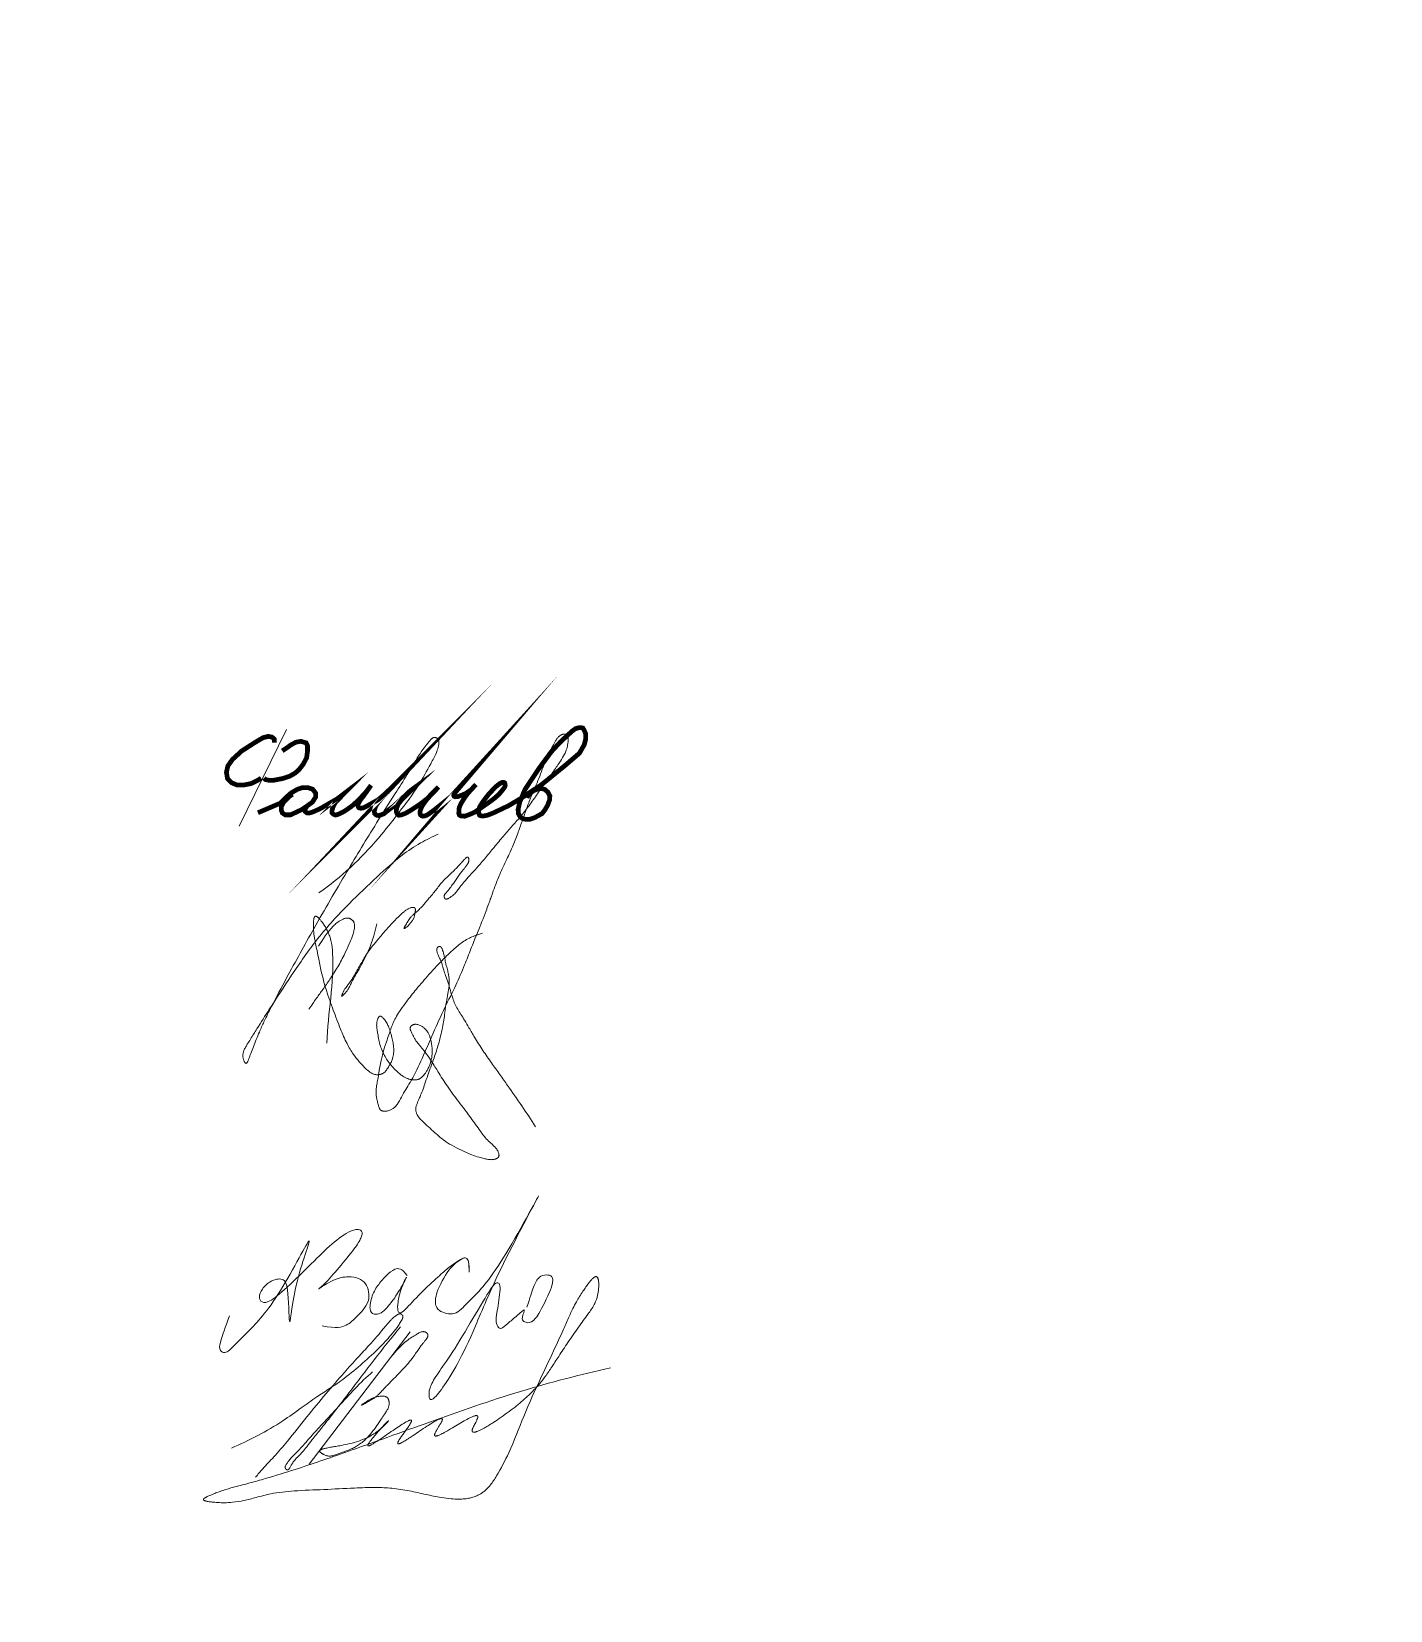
# Model space of a CAD drawing. Header units: millimetres. Extents: x 0 to 420, y 0 to 297.
# Drawn here: x 263.9 to 315.5, y 0 to 60 of the extents above; entities that cross this region are included whole.
import ezdxf

# ---------------------------------------------------------------- set-up
doc = ezdxf.new("R2010")
doc.units = ezdxf.units.MM
for name, pattern in [('K5LT32789', [0]), ('K5LT32790', [0]), ('K5LT32791', [0])]:
    doc.linetypes.add(name, pattern=pattern)
doc.layers.add('Системный слой', color=7, linetype='Continuous')

# ---------------------------------------------------------------- blocks, each defined once
blk = doc.blocks.new('U0')
at = {"layer": 'Системный слой', "color": 5, "linetype": 'K5LT32789', "lineweight": 18, "true_color": 0x0000ff}
for points in [[(278.172, 12.722), (277.981, 13.014), (277.681, 13.014), (277.399, 12.732), (277.079, 12.412), (276.823, 11.973), (276.714, 11.395), (276.891, 11.217), (277.202, 11.294), (277.393, 11.485), (277.616, 11.753), (277.923, 12.221), (278.258, 12.89), (277.923, 12.221), (277.807, 11.682), (277.807, 11.368), (277.886, 11.289), (278.029, 11.339), (278.68, 12.069), (279.391, 12.715), (279.751, 13.04), (280.136, 13.295), (280.312, 13.402), (280.454, 13.402), (280.527, 13.204), (280.527, 12.985), (280.527, 12.753), (280.527, 13.204), (280.454, 13.402), (280.312, 13.411), (279.751, 13.04), (279.232, 12.01), (279.232, 11.552), (279.443, 11.341), (279.74, 11.264), (280.042, 11.264), (280.284, 11.507), (280.592, 11.815), (281.581, 12.804), (283.964, 17.231), (281.581, 12.804), (280.735, 10.689), (280.085, 9.321), (279.499, 8.402), (279.115, 7.944), (278.995, 8.045), (278.995, 8.436), (279.27, 8.928), (279.771, 9.597), (280.569, 10.915), (281.378, 12.295), (281.553, 12.47), (281.684, 12.451), (281.723, 12.237), (281.655, 11.77), (281.601, 11.398), (281.528, 11.029), (281.603, 10.758), (281.755, 10.678), (281.966, 10.889), (282.365, 11.203), (282.723, 11.561), (282.494, 11.085), (282.601, 10.978), (282.762, 10.911), (282.941, 10.978), (283.166, 11.203), (283.767, 12.456), (283.695, 12.71), (283.468, 12.772), (283.173, 12.701), (282.981, 12.326), (282.843, 11.898), (282.723, 11.528)], [(271.423, 11.2), (271.248, 10.712), (271.074, 10.228), (271.018, 9.927), (271.147, 9.797), (271.327, 9.797), (271.496, 9.966), (271.981, 10.451), (273.175, 11.646), (274.886, 15.009), (273.858, 12.495), (273.677, 10.247), (273.677, 12.319), (273.469, 12.654), (272.972, 12.547), (272.634, 12.209), (272.516, 11.904), (272.63, 11.69), (272.939, 11.69), (273.677, 12.319), (274.685, 13.328), (275.386, 14.029), (276.173, 14.546), (276.513, 14.444), (276.427, 14.158), (276.226, 13.797), (275.565, 13.013), (275.014, 12.361), (274.638, 12.107), (275.373, 12.604), (275.964, 12.712), (276.348, 12.628), (276.609, 12.435), (276.726, 12.119), (276.726, 11.745), (276.495, 11.4), (276.262, 11.167), (275.898, 10.803), (275.497, 10.712), (274.937, 10.813)]]:
    blk.add_open_spline(points, degree=3, dxfattribs=at)
blk = doc.blocks.new('U1')
at = {"layer": 'Системный слой', "color": 5, "linetype": 'K5LT32790', "lineweight": 18, "true_color": 0x0000ff}
blk.add_open_spline([(275.122, 21.559), (275.153, 22.698), (275.44, 23.985), (275.307, 25.345), (275.236, 25.61), (275.166, 25.786), (275.087, 25.938), (275.001, 26.074), (274.918, 26.186), (274.849, 26.27), (274.799, 26.321), (274.768, 26.348), (274.748, 26.363), (274.733, 26.372), (274.721, 26.377), (274.711, 26.381), (274.702, 26.383), (274.695, 26.383), (274.688, 26.383), (274.682, 26.382), (274.677, 26.38), (274.671, 26.377), (274.666, 26.373), (274.661, 26.368), (274.655, 26.362), (274.65, 26.353), (274.644, 26.343), (274.639, 26.33), (274.633, 26.312), (274.627, 26.29), (274.622, 26.26), (274.616, 26.219), (274.612, 26.157), (274.609, 26.073), (274.61, 25.965), (274.615, 25.844), (274.627, 25.712), (274.647, 25.564), (274.683, 25.378), (274.739, 25.127), (274.811, 24.752), (274.917, 24.218), (275.098, 23.544), (275.362, 22.82), (275.615, 22.141), (275.859, 21.573), (276.102, 21.16), (276.334, 20.862), (276.534, 20.655), (276.684, 20.509), (276.792, 20.43), (276.862, 20.394), (276.915, 20.375), (276.962, 20.364), (277.01, 20.358), (277.059, 20.357), (277.108, 20.362), (277.156, 20.371), (277.2, 20.385), (277.239, 20.402), (277.273, 20.422), (277.304, 20.446), (277.335, 20.475), (277.37, 20.514), (277.413, 20.572), (277.467, 20.656), (277.53, 20.766), (277.588, 20.89), (277.629, 21.012), (277.653, 21.127), (277.663, 21.241), (277.662, 21.372), (277.645, 21.533), (277.607, 21.732), (277.548, 21.947), (277.482, 22.143), (277.421, 22.288), (277.367, 22.38), (277.322, 22.442), (277.282, 22.49), (277.246, 22.527), (277.217, 22.552), (277.196, 22.567), (277.18, 22.575), (277.169, 22.58), (277.159, 22.583), (277.15, 22.584), (277.143, 22.584), (277.136, 22.583), (277.13, 22.582), (277.124, 22.579), (277.118, 22.576), (277.112, 22.572), (277.105, 22.566), (277.097, 22.559), (277.09, 22.549), (277.081, 22.536), (277.071, 22.518), (277.06, 22.493), (277.047, 22.459), (277.034, 22.416), (277.023, 22.364), (277.015, 22.305), (277.012, 22.237), (277.016, 22.154), (277.032, 22.042), (277.06, 21.883), (277.096, 21.678), (277.152, 21.449), (277.232, 21.236), (277.333, 21.04), (277.454, 20.852), (277.598, 20.669), (277.754, 20.506), (277.903, 20.376), (278.032, 20.287), (278.142, 20.231), (278.237, 20.194), (278.322, 20.172), (278.399, 20.16), (278.464, 20.158), (278.519, 20.163), (278.567, 20.173), (278.607, 20.186), (278.644, 20.204), (278.681, 20.226), (278.719, 20.255), (278.763, 20.295), (278.812, 20.35), (278.869, 20.426), (278.932, 20.524), (278.994, 20.641), (279.047, 20.771), (279.086, 20.909), (279.112, 21.056), (279.124, 21.215), (279.12, 21.384), (279.1, 21.554), (279.066, 21.709), (279.021, 21.84), (278.972, 21.943), (278.923, 22.022), (278.874, 22.083), (278.826, 22.131), (278.775, 22.171), (278.721, 22.205), (278.664, 22.234), (278.608, 22.255), (278.559, 22.269), (278.517, 22.275), (278.484, 22.276), (278.455, 22.273), (278.428, 22.268), (278.402, 22.259), (278.377, 22.248), (278.356, 22.236), (278.337, 22.223), (278.323, 22.21), (278.312, 22.197), (278.304, 22.186), (278.298, 22.175), (278.294, 22.163), (278.291, 22.151), (278.288, 22.137), (278.288, 22.12), (278.289, 22.102), (278.293, 22.079), (278.3, 22.051), (278.313, 22.015), (278.335, 21.966), (278.369, 21.899), (278.414, 21.81), (278.472, 21.704), (278.552, 21.585), (278.666, 21.446), (278.832, 21.249), (279.048, 20.945), (279.323, 20.509), (279.655, 19.968), (280.084, 19.391), (280.515, 18.826), (280.875, 18.332), (281.128, 17.966), (281.333, 17.772), (281.466, 17.657), (281.546, 17.569), (281.596, 17.496), (281.626, 17.44), (281.646, 17.392), (281.657, 17.353), (281.662, 17.322), (281.664, 17.299), (281.662, 17.28), (281.659, 17.264), (281.655, 17.251), (281.649, 17.239), (281.642, 17.228), (281.634, 17.217), (281.623, 17.206), (281.61, 17.195), (281.592, 17.183), (281.57, 17.171), (281.541, 17.159), (281.505, 17.147), (281.465, 17.138), (281.418, 17.131), (281.363, 17.129), (281.295, 17.132), (281.203, 17.146), (281.07, 17.174), (280.873, 17.227), (280.586, 17.329), (280.24, 17.483), (279.877, 17.662), (279.59, 17.846), (279.361, 18.036), (279.153, 18.223), (278.93, 18.421), (278.735, 18.595), (278.615, 18.733), (278.559, 18.822), (278.532, 18.88), (278.516, 18.929), (278.507, 18.977), (278.502, 19.025), (278.502, 19.073), (278.507, 19.122), (278.518, 19.173), (278.535, 19.229), (278.564, 19.303), (278.609, 19.4), (278.675, 19.551), (278.763, 19.758), (278.852, 20.033), (278.952, 20.333), (279.075, 20.657), (279.217, 21.05), (279.377, 21.551), (279.517, 22.125), (279.601, 22.663), (279.655, 23.094), (279.717, 23.432), (279.768, 23.706), (279.778, 23.928), (279.758, 24.105), (279.723, 24.275), (279.672, 24.466), (279.624, 24.666), (279.588, 24.845), (279.553, 24.98), (279.524, 25.074), (279.502, 25.135), (279.484, 25.173), (279.469, 25.195), (279.458, 25.208), (279.449, 25.217), (279.44, 25.223), (279.432, 25.228), (279.424, 25.231), (279.416, 25.233), (279.408, 25.233), (279.4, 25.233), (279.392, 25.232), (279.384, 25.23), (279.374, 25.227), (279.364, 25.222), (279.354, 25.216), (279.344, 25.208), (279.334, 25.2), (279.327, 25.191), (279.32, 25.181), (279.313, 25.17), (279.308, 25.157), (279.304, 25.143), (279.301, 25.126), (279.299, 25.105), (279.3, 25.081), (279.304, 25.05), (279.313, 25.012), (279.327, 24.965), (279.349, 24.906), (279.384, 24.832), (279.431, 24.741), (279.477, 24.624), (279.521, 24.484), (279.569, 24.317), (279.64, 24.106), (279.731, 23.85), (279.818, 23.56), (279.891, 23.29), (279.982, 23.052), (280.09, 22.849), (280.218, 22.642), (280.367, 22.41), (280.537, 22.117), (280.759, 21.727), (281.045, 21.283), (281.372, 20.815), (281.688, 20.373), (282.259, 19.573), (282.709, 18.911), (283.053, 18.382)], degree=3, knots=[0, 0, 0, 0, 23.088924, 25.905784, 27.368497, 28.578535, 29.721875, 30.813961, 31.805183, 32.534012, 32.992903, 33.225793, 33.377047, 33.48833, 33.574551, 33.643805, 33.701224, 33.750367, 33.79387, 33.833355, 33.872141, 33.912355, 33.95659, 34.00557, 34.061357, 34.126468, 34.204109, 34.298549, 34.415744, 34.564555, 34.759459, 35.028229, 35.412864, 35.997175, 36.728139, 37.568941, 38.433825, 39.401332, 40.578431, 42.235398, 44.569602, 48.269133, 53.187712, 58.58434, 63.764044, 67.778676, 70.998143, 73.369834, 75.349816, 76.796874, 77.581324, 78.028914, 78.378087, 78.696803, 79.013489, 79.343373, 79.678587, 80.006824, 80.317932, 80.606471, 80.866035, 81.11641, 81.383983, 81.718354, 82.16781, 82.839361, 83.733235, 84.705422, 85.582724, 86.324391, 87.057116, 87.890757, 88.945341, 90.321141, 91.965571, 93.426367, 94.484215, 95.101021, 95.580997, 96.013141, 96.361093, 96.626002, 96.782739, 96.889142, 96.971138, 97.03813, 97.095272, 97.145901, 97.188561, 97.228747, 97.268915, 97.315311, 97.366861, 97.425655, 97.494454, 97.577142, 97.679623, 97.811915, 97.985663, 98.226797, 98.532587, 98.897786, 99.296036, 99.737821, 100.261724, 100.964229, 101.99978, 103.525411, 105.150667, 106.72453, 108.093532, 109.590313, 111.195302, 112.777483, 114.126394, 115.159714, 115.93325, 116.599105, 117.196687, 117.716186, 118.147278, 118.512091, 118.830828, 119.112084, 119.376147, 119.650254, 119.966184, 120.348472, 120.832611, 121.462575, 122.257884, 123.166317, 124.121896, 125.077441, 126.058759, 127.110722, 128.27138, 129.455541, 130.54928, 131.472222, 132.224076, 132.842804, 133.343527, 133.786162, 134.209733, 134.641953, 135.076751, 135.490934, 135.840567, 136.1162, 136.329021, 136.516582, 136.697073, 136.87991, 137.063295, 137.235465, 137.38613, 137.514261, 137.623548, 137.718445, 137.797689, 137.875651, 137.957944, 138.055516, 138.163779, 138.288043, 138.436309, 138.622516, 138.862075, 139.203128, 139.704326, 140.381097, 141.218915, 142.127317, 143.259517, 144.821141, 147.317764, 150.75711, 155.19517, 160.069171, 165.224464, 169.471142, 172.421411, 174.092925, 175.138298, 175.966748, 176.479558, 176.900272, 177.244752, 177.52135, 177.72293, 177.873709, 177.996322, 178.101436, 178.195314, 178.281517, 178.366118, 178.454913, 178.554755, 178.670049, 178.807074, 178.975201, 179.187234, 179.439473, 179.719727, 180.029511, 180.383269, 180.823448, 181.407111, 182.246837, 183.563618, 185.512414, 188.365901, 191.16936, 193.636194, 195.215931, 197.147086, 199.269225, 201.224518, 202.392176, 202.935446, 203.335749, 203.665039, 203.98044, 204.30527, 204.630666, 204.95421, 205.28424, 205.683122, 206.145312, 206.866804, 207.837862, 209.464316, 211.387339, 213.648133, 215.828171, 218.361631, 222.046321, 226.400789, 230.237614, 232.987127, 235.143069, 237.145235, 238.600123, 239.59432, 240.714469, 242.086859, 243.579513, 244.83703, 245.773068, 246.379449, 246.80954, 247.077534, 247.227517, 247.33398, 247.41847, 247.489521, 247.552012, 247.609222, 247.663606, 247.717168, 247.768592, 247.820784, 247.876677, 247.942191, 248.018083, 248.10247, 248.189421, 248.269471, 248.347072, 248.425637, 248.512886, 248.605679, 248.706816, 248.820413, 248.952282, 249.111489, 249.313956, 249.574155, 249.89782, 250.303709, 250.841791, 251.528272, 252.381244, 253.359593, 254.475963, 255.872687, 257.851092, 259.938273, 261.963603, 263.469883, 265.046448, 266.586695, 268.366913, 270.599666, 273.407082, 277.373027, 281.234201, 284.882343, 288.313023, 301, 301, 301, 301], dxfattribs=at)
blk = doc.blocks.new('U2')
at = {"layer": 'Системный слой', "color": 5, "linetype": 'K5LT32790', "lineweight": 18, "true_color": 0x0000ff}
for points, knots in [([(274.819, 27.27), (275.662, 27.86), (276.721, 28.86), (277.868, 30.328), (278.572, 31.252), (278.989, 32.039), (279.256, 32.511), (279.344, 32.76), (279.371, 32.888), (279.382, 32.967), (279.382, 33.016), (279.378, 33.047), (279.372, 33.069), (279.366, 33.086), (279.358, 33.1), (279.349, 33.112), (279.339, 33.123), (279.327, 33.133), (279.313, 33.143), (279.297, 33.152), (279.279, 33.16), (279.259, 33.166), (279.239, 33.17), (279.22, 33.172), (279.202, 33.172), (279.186, 33.169), (279.17, 33.165), (279.155, 33.159), (279.139, 33.151), (279.121, 33.139), (279.1, 33.123), (279.074, 33.097), (279.036, 33.055), (278.974, 32.983), (278.869, 32.853), (278.7, 32.624), (278.461, 32.252), (278.141, 31.697), (277.634, 30.911), (276.855, 29.686), (275.819, 27.978), (274.677, 26.015), (273.731, 24.303), (273.103, 23.122), (272.757, 22.437), (272.57, 22.019), (272.438, 21.702), (272.33, 21.429), (272.237, 21.186), (272.169, 21.002), (272.13, 20.895), (272.106, 20.847), (272.095, 20.827), (272.086, 20.814), (272.079, 20.806), (272.072, 20.8), (272.067, 20.795), (272.062, 20.792), (272.057, 20.791), (272.052, 20.789), (272.048, 20.789), (272.044, 20.79), (272.04, 20.791), (272.036, 20.792), (272.032, 20.794), (272.028, 20.797), (272.024, 20.8), (272.019, 20.805), (272.013, 20.811), (272.006, 20.82), (271.998, 20.833), (271.987, 20.851), (271.974, 20.878), (271.959, 20.912), (271.945, 20.954), (271.934, 21.002), (271.929, 21.052), (271.929, 21.104), (271.934, 21.159), (271.947, 21.216), (271.966, 21.277), (271.994, 21.341), (272.039, 21.421), (272.117, 21.545), (272.258, 21.777), (272.537, 22.22), (273.05, 23.032), (273.804, 24.182), (274.756, 25.572), (275.882, 26.795), (276.972, 27.834), (277.857, 28.633), (278.643, 29.17), (279.127, 29.395), (279.353, 29.502)], [0, 0, 0, 0, 8.550609, 12.054989, 15.548009, 18.191121, 19.498995, 20.058209, 20.381615, 20.589671, 20.716665, 20.79368, 20.851701, 20.900722, 20.944653, 20.985245, 21.025642, 21.06834, 21.115939, 21.168338, 21.224707, 21.283052, 21.340576, 21.394663, 21.443781, 21.488289, 21.53119, 21.575808, 21.625508, 21.683081, 21.754287, 21.848548, 21.98875, 22.223415, 22.641351, 23.38396, 24.591455, 26.333193, 28.725175, 32.394143, 38.444137, 45.386804, 51.336644, 54.759282, 56.550214, 57.736198, 58.581068, 59.410817, 60.190375, 60.748602, 61.044545, 61.139793, 61.19713, 61.237089, 61.267135, 61.290713, 61.309862, 61.325937, 61.339917, 61.352551, 61.36445, 61.376142, 61.388111, 61.400062, 61.412022, 61.424542, 61.439066, 61.45699, 61.479741, 61.509795, 61.550475, 61.607942, 61.688058, 61.795635, 61.922219, 62.059168, 62.198495, 62.342871, 62.495112, 62.658157, 62.830855, 63.02153, 63.245709, 63.594568, 64.237865, 65.516344, 67.957442, 72.253573, 76.989753, 81.977365, 86.090995, 89.562811, 91.905588, 94, 94, 94, 94]), ([(277.014, 26.09), (276.946, 25.677), (276.745, 25.152), (276.437, 24.515), (276.226, 24.179), (276.082, 23.904), (275.995, 23.731), (275.943, 23.631), (275.906, 23.572), (275.873, 23.528), (275.842, 23.49), (275.81, 23.454), (275.778, 23.42), (275.749, 23.39), (275.727, 23.369), (275.712, 23.357), (275.704, 23.35), (275.698, 23.346), (275.695, 23.344), (275.691, 23.342), (275.689, 23.341), (275.687, 23.34), (275.685, 23.34), (275.683, 23.34), (275.682, 23.341), (275.681, 23.343), (275.681, 23.345), (275.681, 23.348), (275.682, 23.351), (275.683, 23.355), (275.684, 23.359), (275.686, 23.365), (275.689, 23.374), (275.695, 23.387), (275.702, 23.405), (275.712, 23.429), (275.724, 23.458), (275.738, 23.492), (275.755, 23.53), (275.778, 23.574), (275.811, 23.623), (275.853, 23.681), (275.912, 23.756), (275.996, 23.872), (276.108, 24.04), (276.234, 24.25), (276.355, 24.469), (276.48, 24.692), (276.627, 24.937), (276.809, 25.196), (277.006, 25.428), (277.176, 25.63), (277.357, 25.845), (277.571, 26.092), (277.818, 26.337), (278.006, 26.518), (278.127, 26.614), (278.191, 26.651), (278.238, 26.675), (278.285, 26.694), (278.328, 26.708), (278.364, 26.715), (278.39, 26.718), (278.408, 26.717), (278.423, 26.716), (278.434, 26.713), (278.444, 26.709), (278.451, 26.705), (278.458, 26.7), (278.463, 26.695), (278.468, 26.689), (278.472, 26.682), (278.476, 26.674), (278.479, 26.664), (278.482, 26.652), (278.484, 26.636), (278.485, 26.616), (278.484, 26.588), (278.48, 26.549), (278.473, 26.5), (278.463, 26.443), (278.451, 26.386), (278.435, 26.334), (278.415, 26.287), (278.388, 26.241), (278.355, 26.192), (278.314, 26.141), (278.275, 26.092), (278.239, 26.052), (278.208, 26.021), (278.181, 25.995), (278.154, 25.972), (278.129, 25.95), (278.107, 25.934), (278.092, 25.923), (278.082, 25.917), (278.076, 25.913), (278.071, 25.911), (278.068, 25.91), (278.065, 25.909), (278.062, 25.908), (278.06, 25.908), (278.058, 25.909), (278.057, 25.909), (278.056, 25.91), (278.055, 25.912), (278.054, 25.914), (278.054, 25.916), (278.055, 25.919), (278.055, 25.922), (278.056, 25.925), (278.057, 25.93), (278.059, 25.935), (278.062, 25.943), (278.066, 25.953), (278.073, 25.968), (278.083, 25.987), (278.096, 26.01), (278.109, 26.033), (278.122, 26.054), (278.137, 26.077), (278.156, 26.108), (278.182, 26.155), (278.214, 26.215), (278.257, 26.283), (278.315, 26.353), (278.395, 26.434), (278.502, 26.526), (278.634, 26.638), (278.758, 26.77), (278.875, 26.91), (278.984, 27.043), (279.104, 27.183), (279.229, 27.331), (279.352, 27.493), (279.479, 27.658), (279.639, 27.826), (279.819, 27.992), (279.992, 28.153), (280.115, 28.283), (280.199, 28.379), (280.258, 28.445), (280.308, 28.501), (280.351, 28.547), (280.386, 28.582), (280.411, 28.603), (280.429, 28.615), (280.441, 28.622), (280.45, 28.626), (280.458, 28.629), (280.464, 28.63), (280.47, 28.63), (280.475, 28.629), (280.479, 28.628), (280.483, 28.627), (280.487, 28.625), (280.49, 28.622), (280.493, 28.619), (280.496, 28.615), (280.499, 28.61), (280.503, 28.604), (280.506, 28.596), (280.509, 28.586), (280.513, 28.572), (280.516, 28.554), (280.518, 28.532), (280.518, 28.508), (280.516, 28.483), (280.511, 28.46), (280.505, 28.436), (280.494, 28.41), (280.479, 28.38), (280.454, 28.342), (280.412, 28.287), (280.35, 28.205), (280.264, 28.096), (280.161, 27.964), (280.064, 27.814), (279.97, 27.665), (279.87, 27.549), (279.795, 27.449), (279.739, 27.369), (279.688, 27.309), (279.644, 27.267), (279.615, 27.233), (279.598, 27.208), (279.589, 27.188), (279.584, 27.171), (279.581, 27.155), (279.58, 27.14), (279.58, 27.124), (279.582, 27.107), (279.586, 27.091), (279.591, 27.078), (279.596, 27.066), (279.601, 27.058), (279.606, 27.051), (279.611, 27.046), (279.617, 27.041), (279.622, 27.038), (279.629, 27.035), (279.636, 27.033), (279.644, 27.032), (279.653, 27.031), (279.663, 27.032), (279.676, 27.034), (279.69, 27.037), (279.709, 27.044), (279.734, 27.054), (279.766, 27.071), (279.805, 27.095), (279.85, 27.126), (279.899, 27.163), (279.953, 27.21), (280.013, 27.272), (280.089, 27.364), (280.194, 27.503), (280.346, 27.704), (280.565, 27.948), (280.848, 28.247), (281.154, 28.603), (281.484, 29.009), (281.809, 29.406), (282.146, 29.788), (282.479, 30.167), (282.813, 30.581), (283.124, 31.033), (283.431, 31.478), (283.735, 31.882), (283.971, 32.237), (284.138, 32.494), (284.218, 32.673), (284.251, 32.792), (284.269, 32.888), (284.282, 32.964), (284.291, 33.019), (284.296, 33.063), (284.297, 33.102), (284.293, 33.137), (284.286, 33.166), (284.277, 33.19), (284.266, 33.212), (284.253, 33.233), (284.239, 33.252), (284.224, 33.267), (284.209, 33.279), (284.195, 33.288), (284.182, 33.295), (284.169, 33.299), (284.155, 33.302), (284.141, 33.304), (284.126, 33.303), (284.108, 33.301), (284.088, 33.297), (284.065, 33.289), (284.039, 33.278), (284.008, 33.26), (283.975, 33.238), (283.941, 33.209), (283.906, 33.175), (283.869, 33.13), (283.833, 33.077), (283.791, 33.007), (283.74, 32.914), (283.658, 32.771), (283.546, 32.56), (283.426, 32.28), (283.304, 31.957), (283.179, 31.624), (283.033, 31.275), (282.868, 30.895), (282.71, 30.475), (282.555, 30.032), (282.391, 29.567), (282.199, 29.066), (281.953, 28.53), (281.702, 28.013), (281.522, 27.552), (281.408, 27.236), (281.343, 27.054), (281.302, 26.941), (281.249, 26.793), (281.154, 26.532), (281.006, 26.151), (280.806, 25.672), (280.588, 25.121), (280.34, 24.468), (280.011, 23.725), (279.584, 22.877), (279.161, 21.948), (278.762, 21.01), (278.39, 20.21), (278.037, 19.679), (277.871, 19.341), (277.763, 19.186), (277.694, 19.116), (277.643, 19.075), (277.592, 19.044), (277.54, 19.018), (277.483, 18.998), (277.424, 18.983), (277.366, 18.975), (277.313, 18.972), (277.269, 18.974), (277.236, 18.98), (277.211, 18.988), (277.193, 18.996), (277.177, 19.005), (277.164, 19.015), (277.151, 19.028), (277.139, 19.042), (277.127, 19.061), (277.114, 19.085), (277.101, 19.117), (277.086, 19.164), (277.069, 19.233), (277.045, 19.33), (277.017, 19.45), (276.994, 19.579), (276.987, 19.707), (276.996, 19.842), (277.02, 20.001), (277.059, 20.201), (277.104, 20.469), (277.159, 20.813), (277.249, 21.206), (277.369, 21.566), (277.471, 21.858), (277.55, 22.094), (277.63, 22.312), (277.737, 22.538), (277.896, 22.792), (278.143, 23.13), (278.488, 23.583), (278.964, 24.122), (279.456, 24.662), (279.913, 25.11), (280.259, 25.396), (280.524, 25.55), (280.765, 25.651), (280.935, 25.706), (281.039, 25.739)], [0, 0, 0, 0, 9.050129, 12.27524, 15.459, 17.73484, 19.057413, 19.710841, 20.186256, 20.578255, 20.920156, 21.263228, 21.624829, 21.943402, 22.174143, 22.29629, 22.36276, 22.406894, 22.439057, 22.464194, 22.484922, 22.502166, 22.516262, 22.528133, 22.539447, 22.552242, 22.56817, 22.588053, 22.611987, 22.639741, 22.672744, 22.715192, 22.776687, 22.87041, 23.023044, 23.2152, 23.446308, 23.698853, 24.014406, 24.364067, 24.793807, 25.28352, 25.941626, 26.877925, 28.429965, 30.348657, 32.240773, 33.898399, 35.948367, 38.485583, 40.825304, 42.59187, 44.267244, 46.970047, 49.74801, 51.863744, 52.701471, 53.104911, 53.483029, 53.862972, 54.210178, 54.473163, 54.650607, 54.780151, 54.882015, 54.96597, 55.037892, 55.101774, 55.160577, 55.215489, 55.269733, 55.3265, 55.390437, 55.464507, 55.552848, 55.661752, 55.802045, 55.996896, 56.278982, 56.657771, 57.087852, 57.530059, 57.926999, 58.28654, 58.645161, 59.086887, 59.580412, 60.070145, 60.456808, 60.770321, 61.020502, 61.287434, 61.539711, 61.751465, 61.877288, 61.951174, 62.001019, 62.037083, 62.064047, 62.085222, 62.102691, 62.117816, 62.131035, 62.143011, 62.154708, 62.167188, 62.181333, 62.197688, 62.21651, 62.238222, 62.264236, 62.296726, 62.338711, 62.394112, 62.469848, 62.581386, 62.750144, 62.953234, 63.151975, 63.325302, 63.501424, 63.750698, 64.126703, 64.655732, 65.239268, 65.888652, 66.649933, 67.724768, 68.970934, 70.450533, 71.673771, 72.965674, 74.199734, 75.716608, 77.191491, 78.669398, 80.263602, 82.259995, 84.0227, 85.431088, 86.180031, 86.82002, 87.357354, 87.830339, 88.196682, 88.427814, 88.563885, 88.657509, 88.728451, 88.784957, 88.831759, 88.871976, 88.907862, 88.941164, 88.973333, 89.002363, 89.031139, 89.061129, 89.097204, 89.139544, 89.190239, 89.252182, 89.329582, 89.428874, 89.559889, 89.727893, 89.910432, 90.08993, 90.259821, 90.437176, 90.634512, 90.867411, 91.167757, 91.627014, 92.382088, 93.419966, 94.672454, 96.030915, 97.344377, 98.512333, 99.382533, 100.080146, 100.642761, 101.098523, 101.416568, 101.614452, 101.761411, 101.888131, 102.002041, 102.112642, 102.228685, 102.353162, 102.475542, 102.582798, 102.67162, 102.744553, 102.805473, 102.857643, 102.905538, 102.953137, 103.003348, 103.057077, 103.11538, 103.180499, 103.255316, 103.343787, 103.451799, 103.589159, 103.775473, 104.036879, 104.381072, 104.782032, 105.231565, 105.731185, 106.331113, 107.131661, 108.329516, 110.150194, 112.636877, 115.501671, 119.160964, 122.898631, 126.952961, 130.409086, 134.037174, 137.994275, 142.035946, 146.041027, 149.822245, 153.085433, 155.385996, 156.523495, 157.344961, 158.084473, 158.656408, 159.032405, 159.319553, 159.62593, 159.882585, 160.081757, 160.265654, 160.447561, 160.63144, 160.806021, 160.962993, 161.100471, 161.220792, 161.327559, 161.424857, 161.521276, 161.623153, 161.736504, 161.863212, 162.008568, 162.179889, 162.387514, 162.643846, 162.945007, 163.264358, 163.6135, 164.014772, 164.533206, 165.020618, 165.794064, 166.857794, 168.64401, 171.006738, 173.517367, 176.204619, 178.789913, 181.800729, 185.264053, 188.598832, 192.086757, 196.039981, 200.351441, 204.98312, 208.606796, 211.174086, 212.324149, 212.840152, 213.814159, 215.76165, 218.911517, 222.760316, 227.121283, 231.883071, 238.054257, 244.879079, 252.670992, 260.372327, 267.206768, 271.910472, 274.294825, 275.442431, 276.007431, 276.456493, 276.872537, 277.298483, 277.734538, 278.182349, 278.627236, 279.027811, 279.347916, 279.582846, 279.760539, 279.906542, 280.032941, 280.152577, 280.276179, 280.413989, 280.572354, 280.762102, 281.004984, 281.334701, 281.830666, 282.557033, 283.530703, 284.521091, 285.429966, 286.323075, 287.47734, 288.942216, 290.783007, 293.428229, 296.57457, 299.586331, 301.717918, 303.359613, 305.016414, 306.799751, 308.827327, 311.560281, 315.955926, 321.284596, 327.290578, 331.929165, 335.294372, 337.07654, 338.608554, 341, 341, 341, 341]), ([(274.8, 25.24), (274.972, 25.501), (275.169, 25.839), (275.488, 26.123), (275.607, 26.204), (275.701, 26.256), (275.775, 26.288), (275.83, 26.304), (275.873, 26.31), (275.908, 26.311), (275.938, 26.308), (275.966, 26.302), (275.993, 26.294), (276.02, 26.281), (276.047, 26.266), (276.073, 26.247), (276.096, 26.225), (276.116, 26.202), (276.133, 26.179), (276.147, 26.154), (276.157, 26.128), (276.165, 26.099), (276.171, 26.066), (276.175, 26.025), (276.173, 25.974), (276.166, 25.907), (276.149, 25.818), (276.119, 25.697), (276.061, 25.529), (275.953, 25.281), (275.783, 24.914), (275.545, 24.46), (275.26, 24.008), (274.979, 23.618), (274.711, 23.24), (274.534, 22.989), (274.435, 22.851)], [0, 0, 0, 0, 6.031327, 7.224988, 8.103691, 8.779791, 9.271523, 9.620615, 9.879085, 10.092232, 10.278511, 10.453749, 10.630111, 10.818394, 11.017829, 11.223201, 11.427374, 11.623322, 11.806227, 11.978077, 12.150954, 12.337468, 12.550087, 12.799771, 13.111892, 13.519386, 14.078895, 14.842107, 15.895849, 17.445078, 19.990893, 23.601088, 27.190299, 30.147219, 32.759048, 36, 36, 36, 36])]:
    blk.add_open_spline(points, degree=3, knots=knots, dxfattribs=at)
blk = doc.blocks.new('U3')
at = {"layer": 'Системный слой', "color": 5, "linetype": 'K5LT32790', "lineweight": 18, "true_color": 0x0000ff}
blk.add_line((278.293, 10.591), (274.452, 5.555), dxfattribs=at)
for points, knots in [([(277.564, 9.635), (277.739, 9.857), (277.987, 10.131), (278.343, 10.378), (278.51, 10.479), (278.626, 10.55), (278.702, 10.58), (278.744, 10.591), (278.775, 10.594), (278.801, 10.594), (278.824, 10.59), (278.846, 10.585), (278.866, 10.577), (278.886, 10.567), (278.904, 10.555), (278.92, 10.542), (278.933, 10.53), (278.942, 10.519), (278.948, 10.509), (278.953, 10.499), (278.958, 10.488), (278.961, 10.475), (278.962, 10.462), (278.962, 10.447), (278.959, 10.43), (278.955, 10.412), (278.947, 10.391), (278.935, 10.365), (278.917, 10.333), (278.887, 10.29), (278.84, 10.23), (278.773, 10.15), (278.691, 10.044), (278.596, 9.912), (278.486, 9.75), (278.348, 9.551), (278.151, 9.315), (277.915, 9.064), (277.67, 8.817), (277.473, 8.614), (277.311, 8.447), (277.194, 8.319), (277.094, 8.215), (277.015, 8.145), (276.948, 8.093), (276.886, 8.05), (276.819, 8.006), (276.742, 7.959), (276.66, 7.913), (276.59, 7.874), (276.539, 7.847), (276.508, 7.832), (276.488, 7.823), (276.475, 7.816), (276.465, 7.812), (276.458, 7.809), (276.453, 7.807), (276.449, 7.806), (276.446, 7.805), (276.444, 7.805), (276.443, 7.805), (276.442, 7.805), (276.441, 7.805), (276.441, 7.806), (276.441, 7.807), (276.442, 7.808), (276.443, 7.809), (276.444, 7.81), (276.446, 7.812), (276.448, 7.814), (276.451, 7.816), (276.455, 7.819), (276.459, 7.823), (276.465, 7.827), (276.473, 7.833), (276.484, 7.84), (276.499, 7.851), (276.522, 7.866), (276.556, 7.889), (276.606, 7.921), (276.672, 7.963), (276.75, 8.009), (276.835, 8.055), (276.924, 8.093), (277.012, 8.12), (277.097, 8.136), (277.172, 8.145), (277.238, 8.147), (277.291, 8.143), (277.331, 8.134), (277.36, 8.124), (277.383, 8.113), (277.401, 8.102), (277.416, 8.089), (277.429, 8.075), (277.442, 8.059), (277.453, 8.039), (277.464, 8.016), (277.474, 7.988), (277.482, 7.955), (277.488, 7.918), (277.49, 7.877), (277.488, 7.834), (277.481, 7.789), (277.468, 7.739), (277.447, 7.682), (277.414, 7.613), (277.358, 7.521), (277.267, 7.392), (277.14, 7.199), (276.975, 6.952), (276.776, 6.692), (276.571, 6.477), (276.382, 6.322), (276.214, 6.216), (276.034, 6.13), (275.827, 6.051), (275.608, 5.976), (275.431, 5.901), (275.305, 5.871), (275.231, 5.865), (275.181, 5.867), (275.14, 5.874), (275.097, 5.885), (275.053, 5.901), (275.009, 5.921), (274.971, 5.941), (274.943, 5.958), (274.922, 5.971), (274.904, 5.983), (274.886, 5.997), (274.871, 6.012), (274.86, 6.025), (274.853, 6.038), (274.849, 6.049), (274.848, 6.06), (274.851, 6.069), (274.856, 6.079), (274.864, 6.088), (274.875, 6.098), (274.89, 6.107), (274.911, 6.117), (274.938, 6.128), (274.974, 6.139), (275.021, 6.152), (275.082, 6.165), (275.164, 6.182), (275.273, 6.201), (275.426, 6.227), (275.64, 6.264), (275.923, 6.321), (276.246, 6.405), (276.555, 6.516), (276.804, 6.64), (276.989, 6.762), (277.127, 6.869), (277.231, 6.959), (277.304, 7.028), (277.354, 7.078), (277.387, 7.113), (277.411, 7.139), (277.427, 7.158), (277.44, 7.172), (277.448, 7.183), (277.455, 7.191), (277.459, 7.197), (277.462, 7.202), (277.464, 7.205), (277.465, 7.208), (277.466, 7.209), (277.466, 7.211), (277.467, 7.211), (277.466, 7.212), (277.465, 7.212), (277.464, 7.211), (277.462, 7.21), (277.46, 7.209), (277.457, 7.206), (277.452, 7.202), (277.445, 7.196), (277.437, 7.189), (277.425, 7.178), (277.41, 7.163), (277.391, 7.144), (277.365, 7.118), (277.331, 7.082), (277.284, 7.032), (277.216, 6.959), (277.117, 6.85), (276.998, 6.715), (276.88, 6.575), (276.794, 6.467), (276.743, 6.397), (276.716, 6.356), (276.699, 6.328), (276.688, 6.308), (276.68, 6.293), (276.676, 6.281), (276.674, 6.272), (276.674, 6.264), (276.675, 6.258), (276.678, 6.253), (276.684, 6.25), (276.691, 6.248), (276.701, 6.249), (276.713, 6.252), (276.729, 6.257), (276.75, 6.265), (276.777, 6.277), (276.812, 6.295), (276.857, 6.321), (276.917, 6.356), (276.997, 6.407), (277.112, 6.482), (277.284, 6.599), (277.507, 6.753), (277.751, 6.92), (277.951, 7.052), (278.086, 7.135), (278.163, 7.178), (278.214, 7.204), (278.25, 7.22), (278.277, 7.229), (278.297, 7.234), (278.311, 7.236), (278.323, 7.235), (278.331, 7.232), (278.337, 7.227), (278.341, 7.22), (278.342, 7.212), (278.341, 7.202), (278.339, 7.192), (278.335, 7.18), (278.329, 7.165), (278.32, 7.147), (278.308, 7.123), (278.29, 7.092), (278.265, 7.052), (278.227, 6.995), (278.169, 6.91), (278.09, 6.8), (278.001, 6.677), (277.927, 6.571), (277.878, 6.495), (277.851, 6.449), (277.835, 6.419), (277.825, 6.397), (277.818, 6.381), (277.815, 6.369), (277.813, 6.359), (277.813, 6.351), (277.814, 6.344), (277.817, 6.338), (277.823, 6.333), (277.831, 6.331), (277.841, 6.33), (277.854, 6.332), (277.871, 6.336), (277.892, 6.344), (277.92, 6.355), (277.956, 6.372), (278.002, 6.397), (278.062, 6.431), (278.144, 6.481), (278.26, 6.555), (278.433, 6.669), (278.658, 6.822), (278.905, 6.987), (279.107, 7.118), (279.245, 7.199), (279.324, 7.241), (279.376, 7.265), (279.414, 7.28), (279.441, 7.288), (279.462, 7.292), (279.478, 7.292), (279.49, 7.29), (279.499, 7.286), (279.506, 7.279), (279.509, 7.27), (279.511, 7.259), (279.509, 7.246), (279.506, 7.231), (279.501, 7.216), (279.494, 7.199), (279.484, 7.177), (279.47, 7.148), (279.448, 7.108), (279.414, 7.05), (279.367, 6.973), (279.316, 6.887), (279.273, 6.813), (279.245, 6.759), (279.23, 6.726), (279.222, 6.704), (279.218, 6.689), (279.215, 6.678), (279.214, 6.669), (279.214, 6.66), (279.215, 6.651), (279.219, 6.642), (279.226, 6.634), (279.235, 6.63), (279.246, 6.627), (279.26, 6.626), (279.278, 6.628), (279.301, 6.632), (279.329, 6.641), (279.366, 6.654), (279.413, 6.674), (279.476, 6.704), (279.56, 6.747), (279.678, 6.813), (279.858, 6.918), (280.084, 7.053), (280.325, 7.195), (280.509, 7.296), (280.628, 7.353), (280.693, 7.379), (280.738, 7.394), (280.771, 7.402), (280.796, 7.405), (280.815, 7.405), (280.83, 7.401), (280.841, 7.396), (280.849, 7.388), (280.855, 7.378), (280.858, 7.366), (280.858, 7.354), (280.857, 7.341), (280.854, 7.328), (280.85, 7.312), (280.843, 7.292), (280.833, 7.266), (280.817, 7.229), (280.792, 7.176), (280.756, 7.107), (280.716, 7.03), (280.684, 6.963), (280.663, 6.915), (280.653, 6.885), (280.647, 6.865), (280.644, 6.848), (280.643, 6.834), (280.643, 6.82), (280.646, 6.808), (280.65, 6.799), (280.655, 6.79), (280.663, 6.784), (280.671, 6.779), (280.682, 6.775), (280.694, 6.772), (280.71, 6.772), (280.729, 6.773), (280.752, 6.776), (280.78, 6.783), (280.815, 6.794), (280.859, 6.81), (280.914, 6.834), (280.987, 6.869), (281.084, 6.92), (281.222, 7), (281.424, 7.125), (281.682, 7.298), (281.977, 7.506), (282.255, 7.715), (282.51, 7.922), (282.737, 8.122), (282.956, 8.335), (283.172, 8.571), (283.408, 8.866), (283.66, 9.234), (283.95, 9.688), (284.296, 10.201), (284.668, 10.74), (285.012, 11.21), (285.249, 11.546), (285.352, 11.774), (285.398, 11.917), (285.427, 12.047), (285.445, 12.172), (285.454, 12.294), (285.455, 12.405), (285.45, 12.493), (285.441, 12.553), (285.432, 12.592), (285.423, 12.618), (285.415, 12.638), (285.407, 12.652), (285.399, 12.663), (285.391, 12.672), (285.384, 12.678), (285.377, 12.682), (285.371, 12.684), (285.365, 12.686), (285.357, 12.688), (285.348, 12.688), (285.338, 12.686), (285.327, 12.684), (285.315, 12.679), (285.3, 12.672), (285.284, 12.662), (285.264, 12.648), (285.241, 12.628), (285.212, 12.601), (285.175, 12.562), (285.124, 12.504), (285.053, 12.414), (284.96, 12.285), (284.846, 12.119), (284.723, 11.929), (284.595, 11.712), (284.461, 11.46), (284.303, 11.122), (284.093, 10.625), (283.738, 9.858), (283.211, 8.756), (282.606, 7.426), (282.123, 6.135), (281.68, 5.273), (281.38, 4.816), (281.208, 4.619), (281.084, 4.51), (280.974, 4.434), (280.853, 4.368), (280.711, 4.311), (280.545, 4.266), (280.351, 4.236), (280.116, 4.225), (279.815, 4.24), (279.399, 4.298), (278.868, 4.409), (278.249, 4.551), (277.609, 4.651), (276.912, 4.682), (276.049, 4.648), (275.017, 4.589), (273.956, 4.558), (273.09, 4.469), (272.462, 4.301), (271.984, 4.172), (271.582, 4.107), (271.249, 4.089), (270.988, 4.096), (270.781, 4.115), (270.635, 4.134), (270.55, 4.15), (270.506, 4.162), (270.483, 4.17), (270.467, 4.176), (270.456, 4.182), (270.448, 4.187), (270.442, 4.192), (270.438, 4.196), (270.434, 4.2), (270.432, 4.204), (270.431, 4.207), (270.43, 4.211), (270.43, 4.214), (270.43, 4.219), (270.431, 4.223), (270.433, 4.228), (270.436, 4.233), (270.44, 4.239), (270.446, 4.246), (270.454, 4.253), (270.464, 4.262), (270.478, 4.272), (270.497, 4.284), (270.522, 4.299), (270.557, 4.317), (270.609, 4.342), (270.69, 4.377), (270.804, 4.423), (270.949, 4.48), (271.113, 4.54), (271.288, 4.599), (271.475, 4.656), (271.673, 4.711), (271.917, 4.772), (272.287, 4.867), (272.969, 5.059), (274.188, 5.436), (276.269, 6.156), (279.105, 7.193), (282.43, 8.36), (284.75, 8.961), (285.901, 9.218)], [0, 0, 0, 0, 6.158308, 7.924944, 9.397219, 10.421772, 10.878244, 11.151197, 11.36381, 11.548551, 11.718723, 11.877713, 12.036027, 12.196544, 12.358164, 12.506286, 12.632493, 12.736928, 12.819521, 12.898812, 12.980771, 13.07523, 13.173556, 13.279268, 13.396608, 13.531064, 13.690326, 13.886288, 14.140321, 14.494376, 15.023758, 15.795804, 16.773927, 17.9322, 19.328256, 21.031002, 23.191239, 26.01508, 28.508359, 30.764949, 32.158381, 33.57364, 34.542076, 35.296285, 35.858711, 36.382363, 36.930279, 37.613953, 38.340853, 38.974758, 39.36394, 39.584276, 39.729431, 39.831741, 39.905683, 39.959643, 39.999056, 40.02768, 40.048222, 40.062694, 40.072775, 40.079767, 40.084961, 40.089793, 40.09578, 40.104088, 40.115492, 40.13093, 40.149822, 40.171984, 40.197656, 40.229358, 40.269864, 40.322352, 40.391158, 40.483151, 40.610685, 40.79026, 41.065436, 41.512004, 42.088709, 42.770629, 43.467951, 44.184491, 44.869892, 45.483626, 46.046275, 46.524145, 46.915912, 47.196275, 47.40917, 47.586207, 47.738846, 47.877531, 48.013016, 48.157728, 48.31924, 48.502929, 48.715108, 48.96183, 49.243774, 49.540729, 49.8478, 50.172102, 50.537958, 50.965281, 51.494288, 52.20384, 53.298857, 54.917421, 57.240739, 59.738769, 62.02238, 63.698303, 65.037791, 66.331625, 68.02956, 69.84719, 71.368716, 72.206354, 72.649589, 72.981788, 73.276043, 73.570472, 73.929446, 74.299002, 74.63126, 74.848184, 75.010867, 75.161965, 75.335461, 75.49506, 75.620009, 75.719661, 75.802316, 75.875542, 75.946386, 76.021533, 76.107513, 76.21105, 76.339562, 76.501776, 76.708489, 76.973585, 77.315523, 77.75974, 78.342864, 79.120835, 80.18625, 81.706721, 83.852292, 86.465219, 88.951659, 90.978666, 92.487594, 93.76585, 94.760654, 95.480574, 95.959313, 96.294546, 96.536659, 96.714464, 96.846112, 96.943809, 97.01613, 97.069288, 97.107887, 97.1354, 97.154486, 97.167231, 97.175363, 97.180572, 97.184743, 97.189776, 97.197329, 97.209122, 97.228653, 97.258997, 97.303617, 97.365208, 97.448469, 97.559514, 97.706462, 97.900415, 98.157187, 98.500801, 98.971779, 99.653407, 100.680484, 102.16221, 103.578184, 104.648543, 105.155236, 105.478521, 105.704428, 105.867108, 105.985778, 106.07285, 106.137041, 106.188892, 106.233202, 106.275598, 106.31862, 106.370033, 106.436882, 106.52608, 106.645289, 106.803787, 107.01342, 107.289946, 107.655243, 108.141506, 108.800592, 109.730549, 111.109505, 113.317286, 115.629589, 117.547768, 118.521059, 119.084698, 119.470627, 119.745056, 119.943042, 120.086716, 120.191551, 120.26935, 120.330025, 120.382672, 120.435962, 120.498121, 120.565387, 120.641314, 120.728412, 120.840736, 120.985691, 121.174077, 121.421722, 121.753873, 122.217132, 122.901613, 123.981872, 125.172225, 126.200607, 126.79256, 127.136357, 127.367267, 127.532062, 127.652773, 127.742537, 127.810135, 127.865237, 127.915133, 127.96426, 128.015006, 128.071903, 128.142719, 128.234954, 128.356669, 128.517397, 128.729164, 129.007855, 129.375448, 129.864201, 130.525978, 131.458654, 132.841604, 135.051627, 137.371779, 139.298243, 140.282632, 140.852634, 141.243893, 141.523176, 141.725905, 141.87456, 141.985024, 142.069602, 142.138778, 142.20217, 142.268885, 142.347585, 142.446693, 142.552857, 142.668386, 142.796019, 142.962407, 143.184377, 143.493216, 143.947083, 144.660187, 145.445963, 146.126993, 146.522898, 146.755674, 146.914043, 147.029277, 147.105459, 147.165051, 147.224298, 147.295401, 147.367417, 147.434207, 147.504148, 147.585142, 147.684943, 147.81179, 147.975245, 148.18721, 148.463335, 148.825333, 149.305406, 149.95641, 150.882496, 152.258218, 154.475246, 156.620318, 158.321251, 159.038433, 159.502054, 159.828856, 160.066775, 160.243468, 160.37743, 160.482373, 160.569441, 160.648431, 160.728415, 160.81803, 160.908084, 160.998756, 161.091733, 161.206325, 161.353931, 161.549093, 161.818906, 162.212882, 162.829199, 163.508952, 164.099592, 164.445709, 164.650604, 164.788255, 164.903661, 165.007576, 165.109001, 165.194462, 165.26938, 165.338661, 165.406872, 165.478408, 165.557687, 165.64939, 165.758763, 165.891992, 166.05668, 166.262506, 166.522189, 166.853055, 167.279787, 167.839914, 168.596742, 169.679428, 171.288032, 173.772391, 176.439711, 179.127961, 181.338538, 183.565781, 185.724368, 187.964675, 190.532192, 193.913297, 197.664225, 202.240399, 207.365977, 211.891604, 214.950288, 216.260728, 217.307529, 218.226173, 219.136534, 220.048062, 220.900546, 221.546871, 221.9542, 222.219116, 222.412338, 222.560372, 222.677648, 222.773298, 222.853632, 222.923292, 222.978973, 223.025473, 223.071419, 223.126411, 223.191335, 223.263092, 223.344759, 223.440037, 223.553558, 223.691355, 223.86161, 224.075985, 224.352298, 224.720891, 225.244768, 226.022651, 227.234024, 228.694978, 230.400721, 232.151975, 234.169342, 236.596891, 240.264912, 245.911745, 254.96485, 266.835794, 277.658947, 284.885559, 287.882731, 289.514301, 290.547995, 291.464177, 292.424746, 293.549213, 294.775006, 296.163908, 297.809999, 299.883699, 302.703567, 306.933828, 311.679125, 316.501759, 320.996631, 326.836537, 335.266963, 343.465594, 349.957026, 354.09066, 357.579706, 360.721275, 362.932241, 364.823848, 366.400364, 367.448979, 368.024725, 368.279323, 368.440012, 368.5553, 368.642037, 368.709291, 368.762747, 368.806287, 368.842721, 368.874182, 368.900514, 368.926113, 368.952467, 368.982922, 369.016093, 369.053534, 369.097024, 369.148696, 369.211201, 369.287947, 369.383467, 369.504023, 369.658723, 369.861852, 370.138802, 370.52869, 371.119523, 372.038078, 373.203074, 374.521743, 375.833878, 377.215726, 378.767848, 380.290034, 382.688597, 387.074598, 395.697937, 410.437499, 434.93092, 461.366967, 487, 487, 487, 487]), ([(271.492, 6.171), (272.169, 6.464), (273.088, 6.93), (274.112, 7.67), (274.695, 8.091), (275.259, 8.45), (275.854, 8.859), (276.491, 9.395), (277.104, 9.961), (277.553, 10.446), (277.809, 10.774), (277.919, 10.953), (277.973, 11.045), (277.997, 11.097), (278.007, 11.128), (278.011, 11.148), (278.011, 11.164), (278.01, 11.177), (278.008, 11.189), (278.005, 11.199), (278.001, 11.208), (277.995, 11.216), (277.989, 11.225), (277.98, 11.235), (277.97, 11.244), (277.959, 11.252), (277.947, 11.259), (277.936, 11.264), (277.924, 11.267), (277.913, 11.269), (277.902, 11.27), (277.889, 11.27), (277.876, 11.268), (277.86, 11.264), (277.842, 11.258), (277.82, 11.248), (277.791, 11.231), (277.751, 11.204), (277.696, 11.163), (277.62, 11.101), (277.52, 11.003), (277.397, 10.865), (277.237, 10.671), (277.021, 10.401), (276.701, 10.043), (276.266, 9.582), (275.716, 8.969), (275.067, 8.214), (274.347, 7.348), (273.708, 6.526), (273.146, 5.874), (272.725, 5.433), (272.501, 5.172), (272.409, 5.064)], [0, 0, 0, 0, 6.997069, 9.684036, 11.958352, 13.801956, 16.01059, 18.791875, 21.670898, 23.899271, 25.047829, 25.598015, 25.892727, 26.052221, 26.139763, 26.200238, 26.24818, 26.289354, 26.326598, 26.358724, 26.389054, 26.419587, 26.454991, 26.494445, 26.537325, 26.581963, 26.625959, 26.666366, 26.702295, 26.736616, 26.772293, 26.811665, 26.854853, 26.903993, 26.962474, 27.036776, 27.136139, 27.279193, 27.487047, 27.788774, 28.205883, 28.811868, 29.540442, 30.580231, 32.089095, 34.083011, 36.578424, 39.886091, 43.512937, 47.235171, 49.742529, 51.659752, 53, 53, 53, 53]), ([(276.861, 9.071), (276.388, 8.67), (275.781, 7.979), (275.005, 7.145), (274.526, 6.625), (274.177, 6.215), (273.906, 5.94), (273.734, 5.762), (273.639, 5.642), (273.584, 5.556), (273.553, 5.501), (273.541, 5.47), (273.537, 5.452), (273.536, 5.438), (273.536, 5.426), (273.538, 5.415), (273.541, 5.406), (273.545, 5.397), (273.55, 5.387), (273.556, 5.378), (273.564, 5.368), (273.572, 5.36), (273.58, 5.353), (273.587, 5.348), (273.594, 5.345), (273.599, 5.342), (273.605, 5.341), (273.611, 5.34), (273.618, 5.339), (273.625, 5.34), (273.632, 5.342), (273.64, 5.345), (273.648, 5.349), (273.656, 5.355), (273.666, 5.363), (273.677, 5.374), (273.69, 5.39), (273.705, 5.412), (273.727, 5.446), (273.753, 5.494), (273.786, 5.553), (273.824, 5.613), (273.866, 5.672), (273.915, 5.732), (273.982, 5.803), (274.077, 5.896), (274.207, 6.037), (274.372, 6.241), (274.591, 6.526), (274.909, 6.921), (275.379, 7.507), (276.383, 8.823), (277.241, 9.954), (277.915, 10.774)], [0, 0, 0, 0, 8.178432, 12.15831, 15.070494, 17.531291, 19.273091, 20.178709, 20.817045, 21.283464, 21.53398, 21.648694, 21.722599, 21.78122, 21.832226, 21.879091, 21.922147, 21.96438, 22.009673, 22.061502, 22.117512, 22.171651, 22.219212, 22.258261, 22.286197, 22.310683, 22.335173, 22.364818, 22.395245, 22.426071, 22.458431, 22.49359, 22.533039, 22.578657, 22.632971, 22.699648, 22.784579, 22.898948, 23.06169, 23.316251, 23.620656, 23.948896, 24.25354, 24.580173, 24.971844, 25.549963, 26.340789, 27.51106, 29.012071, 31.099326, 34.219642, 38.953672, 53, 53, 53, 53])]:
    blk.add_open_spline(points, degree=3, knots=knots, dxfattribs=at)
blk = doc.blocks.new('U4')
at = {"layer": 'Системный слой', "color": 7, "linetype": 'K5LT32791', "lineweight": 18}
blk.add_line((271.792, 29.803), (273.581, 33.48), dxfattribs=at)
at = {"layer": 'Системный слой', "color": 7, "linetype": 'K5LT32791', "const_width": 0.18}
for points in [[(274.358, 30.549), (274.301, 30.465), (274.289, 30.435), (274.289, 30.402), (274.301, 30.356), (274.33, 30.33), (274.373, 30.307), (274.438, 30.3), (274.535, 30.325), (274.689, 30.387), (274.908, 30.491), (275.217, 30.673), (275.508, 30.837), (275.762, 31.031), (275.436, 30.699), (275.352, 30.531), (275.316, 30.392), (275.316, 30.314), (275.369, 30.255), (275.453, 30.226), (275.574, 30.261), (275.797, 30.376), (276.062, 30.56), (276.288, 30.761), (276.419, 30.896), (276.64, 31.138), (276.8, 31.359), (276.562, 31.017), (276.394, 30.798), (276.327, 30.685), (276.304, 30.624), (276.304, 30.568), (276.323, 30.521), (276.35, 30.496), (276.409, 30.485), (276.498, 30.496), (276.627, 30.56), (277.069, 30.806), (277.327, 31.025), (277.525, 31.219), (277.599, 31.293), (277.218, 30.887), (277.048, 30.676), (276.98, 30.566), (276.949, 30.484), (276.923, 30.375), (276.936, 30.284), (276.98, 30.238), (277.031, 30.214), (277.086, 30.205), (277.142, 30.22), (277.283, 30.273), (277.453, 30.411), (277.658, 30.565), (277.941, 30.819), (278.305, 31.162), (278.359, 31.201), (277.978, 30.825), (277.825, 30.629), (277.784, 30.523), (277.765, 30.438), (277.763, 30.343), (277.794, 30.264), (277.848, 30.22), (277.942, 30.229), (278.109, 30.291), (278.265, 30.379), (278.519, 30.543), (278.72, 30.683), (278.922, 30.842), (279.364, 31.291), (278.925, 30.831), (278.748, 30.581), (278.679, 30.43), (278.659, 30.343), (278.661, 30.288), (278.68, 30.232), (278.715, 30.202), (278.765, 30.183), (278.848, 30.193), (278.959, 30.244), (279.197, 30.414), (279.838, 30.931), (280.315, 31.455), (279.999, 31.084), (279.948, 31.011), (279.944, 30.966), (279.958, 30.937), (279.995, 30.919), (280.093, 30.925), (280.274, 30.991), (280.409, 31.052), (280.592, 31.18), (280.737, 31.332), (280.787, 31.386), (280.47, 31.044), (280.31, 30.816), (280.211, 30.65), (280.152, 30.507), (280.139, 30.427), (280.137, 30.28), (280.152, 30.232), (280.219, 30.19), (280.369, 30.183), (280.564, 30.257), (280.73, 30.33), (280.907, 30.446), (281.13, 30.604), (281.339, 30.749), (281.491, 30.863), (281.659, 31.014), (281.804, 31.186), (281.885, 31.298), (281.897, 31.359), (281.894, 31.405), (281.881, 31.448), (281.847, 31.469), (281.796, 31.472), (281.684, 31.417), (281.547, 31.307), (281.284, 31.037), (281.041, 30.72), (280.934, 30.546), (280.912, 30.485), (280.889, 30.373), (280.901, 30.272), (280.931, 30.213), (280.989, 30.196), (281.067, 30.189), (281.231, 30.222), (281.428, 30.298), (282.013, 30.574), (282.504, 30.863), (282.776, 31.048), (283.263, 31.367), (284.197, 32.129), (284.72, 32.577), (284.906, 32.904), (284.961, 33.129), (284.951, 33.332), (284.894, 33.457), (284.854, 33.529), (284.786, 33.546), (284.716, 33.55), (284.569, 33.509), (284.425, 33.402), (283.994, 33.002), (283.655, 32.636), (283.184, 32.001), (282.645, 31.187), (282.452, 30.718), (282.39, 30.444), (282.398, 30.283), (282.478, 30.144), (282.558, 30.099), (282.675, 30.062), (282.837, 30.065), (283.033, 30.134), (283.305, 30.285), (283.417, 30.436), (283.515, 30.606), (283.582, 30.792), (283.597, 30.949), (283.521, 31.096), (283.411, 31.197), (283.31, 31.23), (283.176, 31.23), (282.988, 31.156), (282.837, 31.053), (282.759, 30.949), (282.731, 30.874)], [(273.122, 32.973), (273.122, 33.113), (273.037, 33.187), (272.899, 33.216), (272.693, 33.165), (272.349, 32.96), (271.877, 32.655), (271.534, 32.34), (271.357, 32.09), (271.303, 31.85), (271.344, 31.61), (271.496, 31.455), (271.714, 31.364), (271.945, 31.364), (272.239, 31.422), (272.471, 31.533), (272.623, 31.628)], [(273.425, 32.664), (273.635, 32.803), (273.76, 32.897), (273.947, 32.994), (274.134, 33.028), (274.333, 32.969), (274.385, 32.857), (274.385, 32.654), (274.352, 32.408), (274.227, 32.165), (274.065, 31.952), (273.909, 31.818), (273.702, 31.699), (273.429, 31.611), (273.104, 31.549), (272.906, 31.549), (272.785, 31.575), (272.728, 31.627)], [(272.5, 30.312), (273.344, 30.674), (273.551, 30.881), (273.758, 31.062), (273.987, 31.197), (274.178, 31.265), (274.408, 31.265), (274.579, 31.207), (274.699, 31.055), (274.699, 30.916), (274.572, 30.719), (274.388, 30.584), (274.155, 30.428), (273.952, 30.332), (273.742, 30.235), (273.535, 30.235), (273.425, 30.309), (273.386, 30.422), (273.386, 30.537), (273.475, 30.711), (273.716, 30.951), (273.818, 31.014)]]:
    blk.add_lwpolyline(points, dxfattribs=at)

msp = doc.modelspace()

# ---------------------------------------------------------------- block references
at = {"layer": 'Системный слой'}
for name in ['U4', 'U2', 'U1', 'U0', 'U3']:
    msp.add_blockref(name, (0, 0), dxfattribs=at)

doc.saveas('drawing.dxf')
